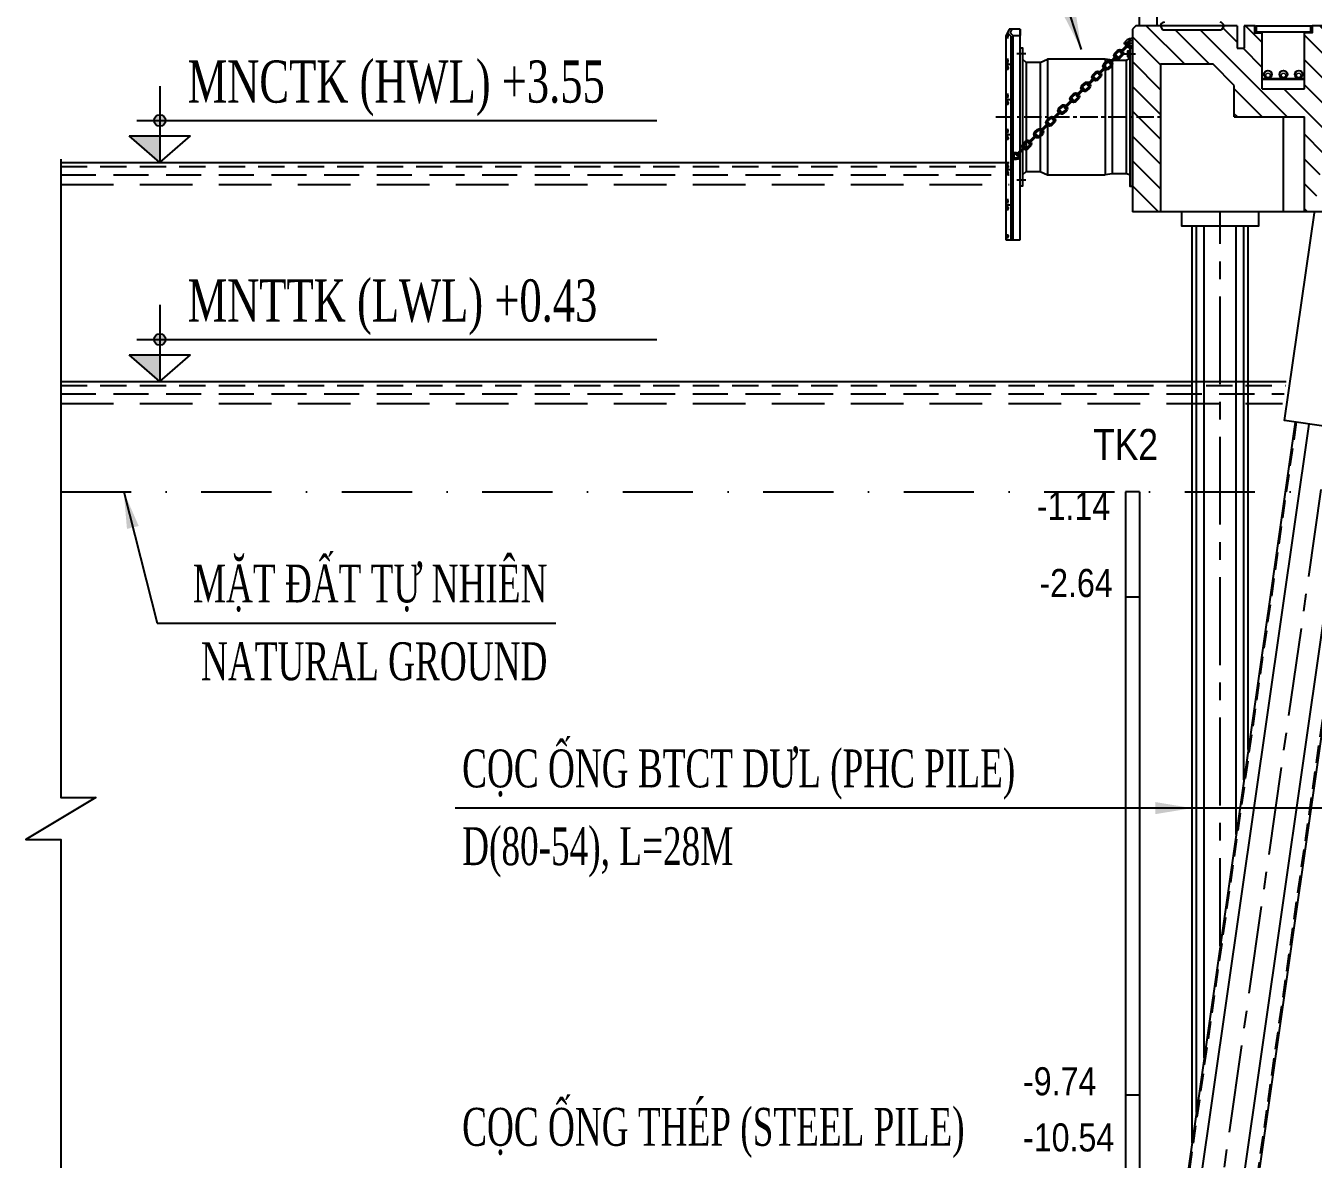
# Model space of a CAD drawing. Extents: x 9472 to 112692, y 46655 to 72187.
# Drawn here: x 68272 to 70106, y 67428 to 69043 of the extents above; entities that cross this region are included whole.
import ezdxf
from ezdxf.enums import TextEntityAlignment as Align

# ---------------------------------------------------------------- set-up
doc = ezdxf.new("R2010")
doc.units = 0
doc.header["$LTSCALE"] = 10
doc.header["$MEASUREMENT"] = 0
for name, pattern in [('CENTER', [2, 1.25, -0.25, 0.25, -0.25]), ('DASHDOT', [1, 0.5, -0.25, 0, -0.25]), ('HIDDEN', [0.375, 0.25, -0.125])]:
    doc.linetypes.add(name, pattern=pattern)
doc.layers.get('0').update_dxf_attribs({"color": 6, "linetype": 'CONTINUOUS'})
for name, color, linetype in [('Border', 3, 'CONTINUOUS'), ('COBAN', 3, 'CONTINUOUS'), ('Dia chat', 8, 'CONTINUOUS'), ('Hatch', 8, 'CONTINUOUS'), ('Hatch coc', 8, 'CONTINUOUS'), ('Khuat 151', 151, 'HIDDEN'), ('Kich thuoc', 2, 'CONTINUOUS'), ('KT', 2, 'CONTINUOUS'), ('Lop dat', 171, 'CONTINUOUS'), ('Net tim', 6, 'CONTINUOUS'), ('Net vang', 8, 'CONTINUOUS'), ('Text', 4, 'CONTINUOUS'), ('Tim', 8, 'CENTER')]:
    doc.layers.add(name, color=color, linetype=linetype)
doc.styles.add('Kichthuoc', font='romans.shx', dxfattribs={"width": 0.6})
doc.styles.get("Standard").update_dxf_attribs({"font": 'vntimeh.shx', "width": 0.65})
doc.styles.add('Ten', font='Vharialn.ttf')
doc.dimstyles.new('Dim 350', dxfattribs={"dimscale": 350, "dimtxt": 0.2, "dimasz": 0.15, "dimexe": 0.1, "dimexo": 0.2, "dimgap": 0.1, "dimtad": 1, "dimdec": 0, "dimlfac": -1, "dimzin": 0, "dimdsep": 46, "dimtxsty": 'Kichthuoc', "dimblk": 'OBLIQUE', "dimcen": 0.1, "dimdle": 0.1, "dimclrd": 2, "dimclre": 2, "dimclrt": 4, "dimadec": 0, "dimazin": 0, "dimtfac": 1, "dimtdec": 0, "dimtix": 1, "dimtmove": 2, "dimatfit": 3, "dimfxl": 1, "dimtfill": 1, "dimtolj": 1, "dimtzin": 0, "dimarcsym": 0})
doc.dimstyles.new('Le 350', dxfattribs={"dimscale": 350, "dimtxt": 0.2, "dimasz": 0.15, "dimexe": 0.1, "dimexo": 0.2, "dimgap": 0.1, "dimtad": 1, "dimdec": 0, "dimzin": 0, "dimdsep": 46, "dimtxsty": 'Kichthuoc', "dimblk": 'ARCHTICK', "dimcen": 0, "dimdle": 0.1, "dimclrd": 2, "dimclre": 2, "dimclrt": 256, "dimadec": 0, "dimazin": 0, "dimtfac": 1, "dimtdec": 0, "dimtix": 1, "dimtmove": 2, "dimatfit": 3, "dimfxl": 1, "dimtolj": 1, "dimtzin": 0, "dimarcsym": 0})

# ---------------------------------------------------------------- blocks, each defined once
blk = doc.blocks.new('_ArchTick')
at = {"color": 0, "linetype": 'ByBlock', "const_width": 0.15}
blk.add_lwpolyline([(-0.5, -0.5), (0.5, 0.5)], dxfattribs=at)
blk = doc.blocks.new('_Oblique')
at = {"color": 0, "linetype": 'ByBlock', "lineweight": -2}
blk.add_line((-0.5, -0.5), (0.5, 0.5), dxfattribs=at)
blk = doc.blocks.new('Dem CSS1600')
for p, q in [((-175.4, 125), (-180.4, 115)), ((-180.4, 115), (-180.4, -175)), ((-160, 125), (-175.4, 125)), ((-160, -175), (-160, 125)), ((-160, 125), (-160, 116.2)), ((-151.2, 77.5), (-156.5, 82.5)), ((-131.2, 77.5), (-151.2, 77.5)), ((-131.2, 77.5), (-121.2, 82.5)), ((-28.8, 81.1), (-38.8, 82.5)), ((-28.8, 81.1), (-8.8, 81.1)), ((-8.8, 81.1), (-3.5, 83.8)), ((-156.5, -82.5), (-151.2, -77.5)), ((-151.2, -77.5), (-131.2, -77.5)), ((-131.2, -77.5), (-121.2, -82.5)), ((-28.8, -81), (-38.8, -82.5)), ((-8.8, -81), (-28.8, -81)), ((-3.5, -82.6), (-8.8, -81)), ((-180.4, -175), (-160, -175))]:
    blk.add_line(p, q)
for points in [[(-160, -98.5), (-160, 98.5), (-156.5, 98.5), (-156.5, -98.5)], [(0, -98.5), (0, 98.5), (-3.5, 98.5), (-3.5, -98.5)]]:
    blk.add_lwpolyline(points, close=True)
for points in [[(-156.5, 82.5), (-156.5, -82.5)], [(-38.8, 82.5), (-121.2, 82.5)], [(-121.2, -82.5), (-38.8, -82.5)]]:
    blk.add_lwpolyline(points)
at = {"layer": 'Hatch'}
for p, q in [((-151.2, 77.5), (-151.2, -77.5)), ((-131.2, 77.5), (-131.2, -77.5)), ((-121.2, 82.5), (-121.2, -82.5)), ((-38.8, 82.5), (-38.8, -82.5)), ((-28.8, 81.1), (-28.8, -81)), ((-8.8, 81.1), (-8.8, -81))]:
    blk.add_line(p, q, dxfattribs=at)
at = {"layer": 'Net tim', "extrusion": (0, 0, -1)}
for centre in [(-178, 115), (-178, 80), (-178, 30), (-178, -20), (-178, -70), (-178, -120)]:
    blk.add_ellipse(centre, major_axis=(0, -2.16), ratio=0.475595, dxfattribs=at)
at = {"layer": 'Net tim'}
for centre in [(-178, 70), (-178, 20), (-178, -30), (-178, -80), (-178, -130), (-178, -170)]:
    blk.add_ellipse(centre, major_axis=(0, 2.16), ratio=0.475595, dxfattribs=at)
at = {"layer": 'Net vang'}
for p, q in [((-173.4, 115), (-177.9, 120)), ((-172, 125), (-174.3, 120.5)), ((-170.4, 116.2), (-174.3, 120.5)), ((-173.4, 115), (-173.4, -175)), ((-170.4, 116.2), (-170.4, -175)), ((-170.4, 116.2), (-160, 116.2)), ((-7.1, 93.4), (-7.1, 86.6)), ((-6.6, 94.3), (-4.1, 94.3)), ((-6.6, 92.4), (-4.1, 92.4)), ((-4.1, 95.7), (-3.5, 95.7)), ((-4.1, 95.7), (-4.1, 84.2)), ((-4.1, 92.7), (-3.5, 92.7)), ((-4.1, 92.4), (-3.5, 92.4)), ((-180.4, 75), (-170.4, 75)), ((-6.6, 87.6), (-4.1, 87.6)), ((-6.6, 85.7), (-4.1, 85.7)), ((-4.1, 87.6), (-3.5, 87.6)), ((-4.1, 87.2), (-3.5, 87.2)), ((-4.1, 84.2), (-3.5, 84.2)), ((-180.4, 25), (-170.4, 25)), ((-180.4, -25), (-170.4, -25)), ((-180.4, -75), (-170.4, -75)), ((-180.4, -125), (-170.4, -125))]:
    blk.add_line(p, q, dxfattribs=at)
for points in [[(-14.3, 87.5), (-17.9, 84, -1), (-24.9, 91.1), (-21.3, 94.6, -1)], [(-15.7, 89), (-19.3, 85.4, -1), (-23.5, 89.7), (-19.9, 93.2, -1)], [(-4.7, 102.7, 1), (-6.1, 104.1), (-17.1, 93.2, 1), (-15.7, 91.8)], [(-30, 72.1), (-33.5, 68.6, -1), (-40.5, 75.7), (-37, 79.2, -1)], [(-31.4, 73.5), (-34.9, 70, -1), (-39.1, 74.3), (-35.6, 77.8, -1)], [(-22.1, 85.5, 1), (-23.5, 86.9), (-32.8, 77.7, 1), (-31.4, 76.3)], [(-53.4, 54.5, 1), (-54.8, 56), (-64.1, 46.8, 1), (-62.7, 45.4)], [(-45.6, 56.6), (-49.2, 53.1, -1), (-56.2, 60.2), (-52.6, 63.7, -1)], [(-47, 58), (-50.6, 54.5, -1), (-54.8, 58.8), (-51.2, 62.3, -1)], [(-37.8, 70, 1), (-39.2, 71.4), (-48.4, 62.3, 1), (-47, 60.9)], [(-69.1, 39.1, 1), (-70.5, 40.5), (-79.7, 31.4, 1), (-78.3, 30)], [(-61.3, 41.2), (-64.8, 37.6, -1), (-71.9, 44.8), (-68.3, 48.3, -1)], [(-62.7, 42.6), (-66.2, 39.1, -1), (-70.5, 43.3), (-66.9, 46.9, -1)], [(-84.7, 23.6, 1), (-86.1, 25.1), (-96.8, 14.5, 1), (-95.4, 13.1)], [(-76.9, 25.7), (-80.5, 22.2, -1), (-87.5, 29.3), (-84, 32.8, -1)], [(-78.3, 27.1), (-81.9, 23.6, -1), (-86.1, 27.9), (-82.6, 31.4, -1)], [(-111.1, -8), (-114.7, -11.5, -1), (-121.7, -4.4), (-118.1, -0.9, -1)], [(-101.8, 6.8, 1), (-103.2, 8.2), (-113.9, -2.3, 1), (-112.5, -3.8)], [(-94, 8.8), (-97.6, 5.3, -1), (-104.6, 12.4), (-101, 16, -1)], [(-95.4, 10.3), (-99, 6.8, -1), (-103.2, 11), (-99.6, 14.5, -1)], [(-128.2, -24.9), (-131.7, -28.4, -1), (-138.8, -21.3), (-135.2, -17.8, -1)], [(-129.6, -23.5), (-133.1, -27, -1), (-137.4, -22.7), (-133.8, -19.2, -1)], [(-118.9, -10.1, 1), (-120.3, -8.7), (-131, -19.2, 1), (-129.6, -20.6)], [(-112.5, -6.6), (-116.1, -10.1, -1), (-120.3, -5.8), (-116.7, -2.3, -1)], [(-145.3, -41.7), (-148.8, -45.3, -1), (-155.8, -38.1), (-152.3, -34.6, -1)], [(-146.7, -40.3), (-150.2, -43.8, -1), (-154.4, -39.6), (-150.9, -36, -1)], [(-136, -27, 1), (-137.4, -25.5), (-148, -36.1, 1), (-146.6, -37.5)], [(-168.4, -52.7), (-165.4, -52.7, -1), (-165.4, -58.7), (-168.4, -58.7)], [(-153, -43.8, 1), (-154.4, -42.4), (-165.1, -52.9, 1), (-163.7, -54.3)]]:
    blk.add_lwpolyline(points, format="xyb", close=True, dxfattribs=at)
blk.add_lwpolyline([(-170.4, -50.7), (-165.4, -50.7, -1), (-165.4, -60.7), (-170.4, -60.7)], format="xyb", dxfattribs=at)
for centre, radius, start, end in [((-5.9, 93.4), 1.18, 125.2226, 234.7774), ((-1.1, 90), 6.01, 156.4634, 203.5366), ((-5.9, 86.6), 1.18, 125.2226, 234.7774)]:
    blk.add_arc(centre, radius, start, end, dxfattribs=at)
for points, knots in [([(0, 111.7), (-0.9, 111.7), (-1.8, 111.6), (-3.5, 111.4), (-4.4, 111.2), (-5.9, 110.6), (-6.7, 110.3), (-7.8, 109.6), (-8.2, 109.3), (-8.8, 108.8), (-9.1, 108.5), (-9.6, 107.9), (-9.8, 107.6), (-10.2, 107), (-10.3, 106.7), (-10.5, 106.2), (-10.5, 105.9), (-10.6, 105.3), (-10.6, 105), (-10.6, 104.4), (-10.5, 104.2), (-10.4, 103.6), (-10.3, 103.3), (-10, 102.8), (-9.9, 102.5), (-9.6, 102.1), (-9.4, 101.8), (-9, 101.4), (-8.8, 101.2), (-8.1, 100.6), (-7.6, 100.3), (-6.5, 99.6), (-5.9, 99.4), (-4.7, 98.9), (-4, 98.8), (-2.6, 98.5), (-1.9, 98.4), (-0.8, 98.3), (-0.4, 98.3), (0, 98.3)], [1.570796, 1.570796, 1.570796, 1.570796, 1.8386, 1.8386, 2.10867, 2.10867, 2.37874, 2.37874, 2.552986, 2.552986, 2.698933, 2.698933, 2.844881, 2.844881, 2.955375, 2.955375, 3.065869, 3.065869, 3.176363, 3.176363, 3.286857, 3.286857, 3.397351, 3.397351, 3.507845, 3.507845, 3.618339, 3.618339, 3.728833, 3.728833, 3.943994, 3.943994, 4.159155, 4.159155, 4.374316, 4.374316, 4.589477, 4.589477, 4.712389, 4.712389, 4.712389, 4.712389]), ([(0, 108.7), (-0.3, 108.7), (-0.7, 108.7), (-1.5, 108.6), (-1.9, 108.6), (-2.8, 108.4), (-3.3, 108.3), (-4.1, 108.1), (-4.5, 108), (-5.2, 107.6), (-5.5, 107.5), (-6.1, 107.1), (-6.4, 106.9), (-6.8, 106.6), (-7, 106.4), (-7.2, 106.1), (-7.3, 106), (-7.4, 105.8), (-7.4, 105.7), (-7.5, 105.6), (-7.5, 105.5), (-7.5, 105.5), (-7.5, 105.4), (-7.6, 105.3), (-7.6, 105.3), (-7.6, 105.2), (-7.6, 105.2), (-7.6, 105.1), (-7.6, 105.1), (-7.6, 105), (-7.6, 104.9), (-7.6, 104.8), (-7.6, 104.7), (-7.5, 104.6), (-7.5, 104.6), (-7.5, 104.5), (-7.5, 104.5), (-7.5, 104.4), (-7.4, 104.3), (-7.4, 104.2), (-7.3, 104.1), (-7.2, 103.9), (-7.1, 103.7), (-6.8, 103.5), (-6.7, 103.4), (-6.4, 103.1), (-6.3, 103), (-5.8, 102.7), (-5.5, 102.5), (-4.9, 102.2), (-4.6, 102.1), (-3.8, 101.8), (-3.4, 101.7), (-2.6, 101.5), (-2.2, 101.5), (-1.3, 101.4), (-0.9, 101.3), (-0.3, 101.3), (-0.1, 101.3), (0, 101.3)], [1.570796, 1.570796, 1.570796, 1.570796, 1.693364, 1.693364, 1.864632, 1.864632, 2.035899, 2.035899, 2.207166, 2.207166, 2.378434, 2.378434, 2.549701, 2.549701, 2.720969, 2.720969, 2.825107, 2.825107, 2.901902, 2.901902, 2.955263, 2.955263, 3.001966, 3.001966, 3.048669, 3.048669, 3.090389, 3.090389, 3.13211, 3.13211, 3.215551, 3.215551, 3.268046, 3.268046, 3.31345, 3.31345, 3.358854, 3.358854, 3.427341, 3.427341, 3.495829, 3.495829, 3.625524, 3.625524, 3.735142, 3.735142, 3.844761, 3.844761, 4.008383, 4.008383, 4.172004, 4.172004, 4.335625, 4.335625, 4.499247, 4.499247, 4.662868, 4.662868, 4.712389, 4.712389, 4.712389, 4.712389])]:
    blk.add_open_spline(points, degree=3, knots=knots, dxfattribs=at)
at = {"layer": 'Tim', "ltscale": 1.5}
for p, q in [((-176.3, 115), (-179.6, 115)), ((-178, 118.2), (-178, 111.8)), ((-176.3, 80), (-179.6, 80)), ((-178, 83.2), (-178, 76.8)), ((-176.3, 70), (-179.6, 70)), ((-178, 66.8), (-178, 73.2)), ((-176.3, 30), (-179.6, 30)), ((-176.3, 20), (-179.6, 20)), ((-178, 33.2), (-178, 26.8)), ((-178, 16.8), (-178, 23.2)), ((-178, -16.8), (-178, -23.2)), ((-176.3, -20), (-179.6, -20)), ((-176.3, -30), (-179.6, -30)), ((-178, -33.2), (-178, -26.8)), ((-176.3, -70), (-179.6, -70)), ((-178, -66.8), (-178, -73.2)), ((-176.3, -80), (-179.6, -80)), ((-178, -83.2), (-178, -76.8)), ((-176.3, -120), (-179.6, -120)), ((-178, -116.8), (-178, -123.2)), ((-178, -133.2), (-178, -126.8)), ((-176.3, -130), (-179.6, -130)), ((-176.3, -170), (-179.6, -170)), ((-178, -173.2), (-178, -166.8))]:
    blk.add_line(p, q, dxfattribs=at)
at = {"layer": 'Tim'}
for p, q in [((-3.8, 98.7), (-3.8, 112.7)), ((-12.9, 105), (0, 105)), ((-13.1, 90), (6.2, 90))]:
    blk.add_line(p, q, dxfattribs=at)
at = {"layer": 'Tim', "ltscale": 4}
for p, q in [((-151.8, 90), (-164.7, 90)), ((-151.8, -90), (-164.7, -90))]:
    blk.add_line(p, q, dxfattribs=at)
at = {"layer": 'Tim', "ltscale": 2}
blk.add_line((-194.4, 0), (40, 0), dxfattribs=at)

msp = doc.modelspace()

# ---------------------------------------------------------------- hatches: boundary and pattern name
at = {"layer": 'Hatch'}
h = msp.add_hatch(dxfattribs=at)
h.set_pattern_fill('ANSI31', color=256, scale=200, angle=90, style=0)
h.paths.add_polyline_path([(70253.2, 68988.4), (70248.2, 68988.4), (70248.2, 69008.4), (70258.2, 69018.4), (70476.2, 69018.4), (70476.2, 69038.4), (70215.7, 69038.4), (70210.7, 69043.4), (70205.7, 69043.4), (70205.7, 69042.4), (70197.9, 69042.4, 0.414214), (70196.7, 69041.2), (70196.7, 69033.4), (70195.7, 69033.4), (70195.7, 69028.4), (70150.7, 69028.4), (70150.7, 69033.4), (70149.7, 69033.4), (70149.7, 69041.2, 0.414214), (70148.5, 69042.4), (70140.7, 69042.4), (70140.7, 69043.4), (70104.2, 69043.4), (70104.2, 69033.4), (70093.2, 69033.4), (70093.2, 68953.4), (70033.2, 68953.4), (70033.2, 69033.4), (70022.2, 69033.4), (70022.2, 69043.4), (70007.2, 69043.4), (70007.2, 69011.4), (69997.2, 69011.4), (69997.2, 69043.4), (69978.5, 69043.4), (69975.2, 69037.4), (69891.2, 69037.4), (69887.9, 69043.4), (69853.2, 69043.4), (69848.2, 69038.4), (69848.2, 68913.4), (69888.2, 68913.4), (69888.2, 68988.4), (69963.2, 68988.4), (69993.2, 68958.4), (69993.2, 68913.4), (70093.2, 68913.4), (70093.2, 68778.4), (70107.5, 68778.4), (70120.2, 68866.8), (70248.9, 68848.4), (70239, 68779.1), (70239.1, 68778.4), (70253.2, 68778.4)])
h.paths.add_polyline_path([(69888.2, 68913.4), (69848.2, 68913.4), (69848.2, 68814.9), (69848.2, 68778.4), (69888.2, 68778.4)], flags=17)
h.paths.add_polyline_path([(70833.2, 68988.4), (70828.2, 68988.4), (70828.2, 69008.4), (70838.2, 69018.4), (71068.7, 69018.4), (71068.7, 69038.4), (70485.2, 69038.4), (70485.2, 69018.4), (70498.7, 69018.4), (70708.2, 69018.4), (70718.2, 69008.4), (70718.2, 68988.4), (70713.2, 68988.4), (70713.2, 68848.4), (70833.2, 68848.4)])
h.paths.add_polyline_path([(71433.2, 68988.4), (71428.2, 68988.4), (71428.2, 69008.4), (71438.2, 69018.4), (71668.7, 69018.4), (71668.7, 69038.4), (71077.7, 69038.4), (71077.7, 69018.4), (71078.7, 69018.4), (71308.2, 69018.4), (71318.2, 69008.4), (71318.2, 68988.4), (71313.2, 68988.4), (71313.2, 68848.4), (71433.2, 68848.4)])
h.paths.add_polyline_path([(72033.2, 68988.4), (72028.2, 68988.4), (72028.2, 69008.4), (72038.2, 69018.4), (72114.4, 69018.4), (72114.4, 69038.4), (71677.7, 69038.4), (71677.7, 69018.4), (71678.7, 69018.4), (71908.2, 69018.4), (71918.2, 69008.4), (71918.2, 68988.4), (71913.2, 68988.4), (71913.2, 68848.4), (72033.2, 68848.4)])
h.paths.add_polyline_path([(72268.7, 69038.4), (72114.4, 69038.4), (72114.4, 69018.4), (72268.7, 69018.4)])
h.paths.add_polyline_path([(72653.2, 68988.4), (72648.2, 68988.4), (72648.2, 69008.4), (72658.2, 69018.4), (72831.2, 69018.4), (72831.2, 69038.4), (72615.7, 69038.4), (72610.7, 69043.4), (72605.7, 69043.4), (72605.7, 69042.4), (72597.9, 69042.4, 0.414214), (72596.7, 69041.2), (72596.7, 69033.4), (72595.7, 69033.4), (72595.7, 69028.4), (72550.7, 69028.4), (72550.7, 69033.4), (72549.7, 69033.4), (72549.7, 69041.2, 0.414214), (72548.5, 69042.4), (72540.7, 69042.4), (72540.7, 69043.4), (72535.7, 69043.4), (72530.7, 69038.4), (72277.7, 69038.4), (72277.7, 69018.4), (72278.7, 69018.4), (72488.2, 69018.4), (72498.2, 69008.4), (72498.2, 68988.4), (72493.2, 68988.4), (72493.2, 68778.4), (72507.3, 68778.4), (72522.2, 68868), (72653.2, 68846.1)])
h.paths.add_polyline_path([(73158.2, 68988.4), (73153.2, 68988.4), (73153.2, 69008.4), (73163.2, 69018.4), (73356.2, 69018.4), (73356.2, 69038.4), (72840.2, 69038.4), (72840.2, 69018.4), (72898.7, 69018.4), (73033.2, 69018.4), (73043.2, 69008.4), (73043.2, 68988.4), (73038.2, 68988.4), (73038.2, 68848.4), (73158.2, 68848.4)])
h.paths.add_polyline_path([(73683.2, 68988.4), (73678.2, 68988.4), (73678.2, 69008.4), (73688.2, 69018.4), (73881.2, 69018.4), (73881.2, 69038.4), (73365.2, 69038.4), (73365.2, 69018.4), (73403.7, 69018.4), (73558.2, 69018.4), (73568.2, 69008.4), (73568.2, 68988.4), (73563.2, 68988.4), (73563.2, 68848.4), (73683.2, 68848.4)])
h.paths.add_polyline_path([(74208.2, 68988.4), (74203.2, 68988.4), (74203.2, 69008.4), (74213.2, 69018.4), (74406.2, 69018.4), (74406.2, 69038.4), (73890.2, 69038.4), (73890.2, 69018.4), (73928.7, 69018.4), (74083.2, 69018.4), (74093.2, 69008.4), (74093.2, 68988.4), (74088.2, 68988.4), (74088.2, 68848.4), (74208.2, 68848.4)])
h.paths.add_polyline_path([(74733.2, 68988.4), (74788.9, 68988.4, -0.135335), (74785.3, 69038.4), (74415.2, 69038.4), (74415.2, 69018.4), (74453.7, 69018.4), (74608.2, 69018.4), (74618.2, 69008.4), (74618.2, 68988.4), (74613.2, 68988.4), (74613.2, 68848.4), (74733.2, 68848.4)])
h.paths.add_polyline_path([(74848.2, 69043.4), (74833.2, 69043.4), (74828.2, 69038.4), (74785.3, 69038.4, 0.135335), (74788.9, 68988.4), (74848.2, 68988.4)])
at = {"layer": 'Kich thuoc'}
h = msp.add_hatch(color=256, dxfattribs=at)
h.paths.add_polyline_path([(68463, 68886.6), (68419.4, 68886.6), (68463, 68848.4)])
h.paths.add_polyline_path([(68463, 68908.4), (68454.9, 68908.4, 0.414214), (68463, 68900.2)])
h.paths.add_polyline_path([(68463, 68916.6, 0.414214), (68454.9, 68908.4), (68463, 68908.4)])
h.paths.add_polyline_path([(68463, 68916.6), (68463, 68908.4), (68471.2, 68908.4, 0.414214)])
h.paths.add_polyline_path([(68471.2, 68908.4), (68463, 68908.4), (68463, 68900.2, 0.414214)])
h = msp.add_hatch(color=256, dxfattribs=at)
h.paths.add_polyline_path([(68463, 68574.6), (68419.4, 68574.6), (68463, 68536.4)])
h.paths.add_polyline_path([(68463, 68596.4), (68454.9, 68596.4, 0.414214), (68463, 68588.2)])
h.paths.add_polyline_path([(68463, 68604.6, 0.414214), (68454.9, 68596.4), (68463, 68596.4)])
h.paths.add_polyline_path([(68463, 68604.6), (68463, 68596.4), (68471.2, 68596.4, 0.414214)])
h.paths.add_polyline_path([(68471.2, 68596.4), (68463, 68596.4), (68463, 68588.2, 0.414214)])

# ---------------------------------------------------------------- linework, layer by layer
for p, q in [((69853.2, 69043.4), (69848.2, 69038.4)), ((69848.2, 69038.4), (69848.2, 68778.4)), ((69891.5, 69043.4), (69853.2, 69043.4)), ((69997.2, 69043.4), (69853.2, 69043.4)), ((69997.2, 69043.4), (69997.2, 69011.4)), ((70022.2, 69043.4), (70007.2, 69043.4)), ((70007.2, 69043.4), (70007.2, 69011.4)), ((70033.2, 68953.4), (70033.2, 69034)), ((70093.2, 68953.4), (70093.2, 69034)), ((69997.2, 69011.4), (70007.2, 69011.4)), ((69888.2, 68988.4), (69888.2, 68778.4)), ((69963.2, 68988.4), (69888.2, 68988.4)), ((69993.2, 68958.4), (69963.2, 68988.4)), ((69993.2, 68913.4), (69993.2, 68958.4)), ((70033.2, 68968.4), (70093.2, 68968.4)), ((70033.2, 68953.4), (70093.2, 68953.4)), ((69993.2, 68913.4), (70093.2, 68913.4)), ((70093.2, 68778.4), (70093.2, 68913.4)), ((70253.2, 68778.4), (69848.2, 68778.4)), ((69933.2, 67451.9), (69933.2, 68758.4)), ((70013.2, 68011.9), (70013.2, 68758.4)), ((70079.9, 68478.6), (69852.3, 66885.4)), ((70178.8, 68464.4), (69957.2, 66913.2))]:
    msp.add_line(p, q)
for points in [[(69858.2, 69043.4), (69858.2, 69060.4), (69861.2, 69063.4), (69880.2, 69063.4), (69883.2, 69060.4), (69883.2, 69043.4)], [(70150.7, 69030.4), (70150.7, 69043.4), (70104.2, 69043.4)], [(69918.2, 68778.4), (69918.2, 68758.4), (70028.2, 68758.4), (70028.2, 68778.4)], [(70239.1, 68779.9), (70193.7, 68462.3), (70065, 68480.7), (70107.3, 68776.8)]]:
    msp.add_lwpolyline(points)
at = {"layer": 'Border'}
for points in [[(70023.2, 69043, 0.414214), (70022.8, 69043.4), (70022.2, 69043.4), (70022.2, 69033.4), (70033.2, 69033.4), (70033.2, 69034, 0.414214), (70032.8, 69034.4), (70024.4, 69034.4, -0.414214), (70023.2, 69035.6)], [(70103.2, 69043, -0.414214), (70103.6, 69043.4), (70104.2, 69043.4), (70104.2, 69033.4), (70093.2, 69033.4), (70093.2, 69034, -0.414214), (70093.6, 69034.4), (70102, 69034.4, 0.414214), (70103.2, 69035.6)]]:
    msp.add_lwpolyline(points, format="xyb", close=True, dxfattribs=at)
msp.add_lwpolyline([(70101.6, 69034.4), (70024.8, 69034.4), (70024.8, 69043.4), (70101.6, 69043.4)], close=True, dxfattribs=at)
at = {"layer": 'COBAN'}
for p, q in [((70033.2, 68968.4), (70093.2, 68968.4)), ((70033.2, 68967.4), (70093.2, 68967.4))]:
    msp.add_line(p, q, dxfattribs=at)
at = {"layer": 'Dia chat'}
for p, q in [((69838.2, 68379.4), (69838.2, 65579.4)), ((69858.2, 68379.4), (69838.2, 68379.4)), ((69858.2, 68379.4), (69838.2, 68379.4)), ((69858.2, 68379.4), (69838.2, 68379.4)), ((69858.2, 68379.4), (69858.2, 65579.4)), ((69858.2, 68229.4), (69838.2, 68229.4)), ((69858.2, 67519.4), (69838.2, 67519.4))]:
    msp.add_line(p, q, dxfattribs=at)
at = {"layer": 'Hatch coc'}
for p, q in [((70063.2, 68778.4), (70063.2, 68913.4)), ((69939.3, 67494.7), (69939.3, 68758.4)), ((69950.5, 67572.8), (69950.5, 68758.4)), ((69995.9, 67891), (69995.9, 68758.4)), ((70007.1, 67969.1), (70007.1, 68758.4)), ((69872.5, 66885.9), (70099.7, 68475.7)), ((69935.7, 66904), (70158.4, 68462.8))]:
    msp.add_line(p, q, dxfattribs=at)
msp.add_lwpolyline([(68321.9, 68853.4), (68321.9, 67943.7), (68371.9, 67943.7), (68271.9, 67883.7), (68321.9, 67883.7), (68321.9, 65418.7)], dxfattribs=at)
at = {"layer": 'Khuat 151', "color": 7, "ltscale": 15}
for p, q in [((68321.9, 68842.6), (69672.7, 68842.6)), ((68321.9, 68530.6), (70066, 68530.6))]:
    msp.add_line(p, q, dxfattribs=at)
at = {"layer": 'Khuat 151', "color": 7, "ltscale": 20}
for p, q in [((68321.9, 68831), (69672.7, 68831)), ((68321.9, 68519), (70064.1, 68519))]:
    msp.add_line(p, q, dxfattribs=at)
at = {"layer": 'Khuat 151', "color": 7, "ltscale": 30}
for p, q in [((68321.9, 68817.1), (69672.7, 68817.1)), ((68321.9, 68505.1), (70061.8, 68505.1))]:
    msp.add_line(p, q, dxfattribs=at)
at = {"layer": 'Khuat 151', "ltscale": 10}
for p, q in [((70081.4, 68478.3), (69726.5, 65993.6)), ((70177.1, 68463.5), (69822.3, 65979.9))]:
    msp.add_line(p, q, dxfattribs=at)
at = {"layer": 'Kich thuoc'}
for p, q in [((68463, 68957.5), (68463, 68848.4)), ((68430.3, 68908.4), (69170.6, 68908.4)), ((68463, 68848.4), (68419.4, 68886.6)), ((68419.4, 68886.6), (68506.7, 68886.6)), ((68463, 68848.4), (68506.7, 68886.6)), ((68463, 68645.5), (68463, 68536.4)), ((68430.3, 68596.4), (69170.6, 68596.4)), ((68463, 68536.4), (68419.4, 68574.6)), ((68419.4, 68574.6), (68506.7, 68574.6)), ((68463, 68536.4), (68506.7, 68574.6))]:
    msp.add_line(p, q, dxfattribs=at)
for centre in [(68463, 68908.4), (68463, 68596.4)]:
    msp.add_circle(centre, 8.18, dxfattribs=at)
at = {"layer": 'KT', "color": 3, "linetype": 'ByBlock', "lineweight": 20, "ltscale": 4}
for centre, radius in [((70041.4, 68972.8, 15.2), 3.23), ((70041.4, 68972.8, 15.2), 2.98), ((70063.4, 68972.8, 15.2), 3.23), ((70063.4, 68972.8, 15.2), 2.98), ((70085, 68972.8, 15.2), 3.23), ((70085, 68972.8, 15.2), 2.98)]:
    msp.add_circle(centre, radius, dxfattribs=at)
at = {"layer": 'Lop dat', "linetype": 'DASHDOT', "ltscale": 20}
msp.add_line((68321.9, 68379.4), (77618.9, 68379.4), dxfattribs=at)
msp.add_line((68321.9, 68379.4), (77618.9, 68379.4), dxfattribs=at)
at = {"layer": 'Net tim'}
for p, q in [((69888.2, 69042.9), (69891.2, 69037.4)), ((69891.2, 69037.4), (69975.2, 69037.4)), ((69978.2, 69042.9), (69975.2, 69037.4))]:
    msp.add_line(p, q, dxfattribs=at)
at = {"layer": 'Net tim', "linetype": 'Continuous'}
for p, q in [((68321.9, 68848.4), (69672.7, 68848.4)), ((68321.9, 68536.4), (70067, 68536.4))]:
    msp.add_line(p, q, dxfattribs=at)
at = {"layer": 'Net tim'}
for centre, start, end in [((69893.7, 69042.9), 90, 180), ((69972.7, 69042.9), 0, 85.7344)]:
    msp.add_arc(centre, 5.5, start, end, dxfattribs=at)
at = {"layer": 'Text'}
for centre, radius in [((70041.2, 68974.1), 5.7), ((70041.2, 68974.1), 5.27), ((70063.2, 68974.1), 5.7), ((70063.2, 68974.1), 5.27), ((70085.2, 68974.1), 5.7), ((70085.2, 68974.1), 5.27)]:
    msp.add_circle(centre, radius, dxfattribs=at)
at = {"layer": 'Tim', "ltscale": 10}
for p, q in [((70173.2, 68778.4), (69732, 65689.7)), ((69973.2, 67732.5), (69973.2, 68778.4))]:
    msp.add_line(p, q, dxfattribs=at)

# ---------------------------------------------------------------- block references
msp.add_blockref('Dem CSS1600', (69848.2, 68913.4))

# ---------------------------------------------------------------- texts
at = {"layer": 'Text'}
for s, height, width, p in [('mnctk (hwl) +3.55', 60, 0.7, (68502.4, 68933.9)), ('mnttk (lwl) +0.43', 60, 0.7, (68502.4, 68621.9)), ('cäc èng btct d\xadl (phc pile)', 54, 0.65, (68893.5, 67958.2)), ('d(80-54), l=28m', 54, 0.65, (68893.5, 67847.4)), ('cäc èng thÐp (steel pile)', 54, 0.65, (68893.5, 67447.5))]:
    msp.add_text(s, height=height, dxfattribs=dict(at, width=width)).set_placement(p)
at = {"layer": 'Text', "style": 'Ten'}
msp.add_text('TK2', height=44, dxfattribs=at).set_placement((69838.4, 68424.8), align=Align.CENTER)
for s, p in [('-1.14', (69712.1, 68339.2)), ('-2.64', (69715.7, 68229.4)), ('-9.74', (69692.4, 67519.4)), ('-10.54', (69692.4, 67439.4))]:
    msp.add_text(s, height=40, dxfattribs=at).set_placement(p)
at = {"layer": 'Text', "width": 0.65}
for s, p in [('mÆt ®Êt tù nhiªn', (69014.9, 68221.7)), ('natural ground', (69014.9, 68110.9))]:
    msp.add_text(s, height=54, dxfattribs=at).set_placement(p, align=Align.RIGHT)

# ---------------------------------------------------------------- leaders
at = {"layer": 'Hatch'}
msp.add_leader([(69933.2, 67928.6), (68908.6, 67928.6)], dimstyle='Dim 350', override={"dimgap": 0.1, "dimtad": 0, "dimfxl": 0.25}, dxfattribs=at)
at = {"layer": 'Kich thuoc'}
for points in [[(69775.5, 69009.4), (69668.4, 69339.2), (68979.2, 69339.2)], [(68411.5, 68379.4), (68459.2, 68192.1), (69026.8, 68192.1)], [(70733.2, 67928.6), (68883.6, 67928.6)], [(71333.2, 67928.6), (69788.1, 67928.6)]]:
    msp.add_leader(points, dimstyle='Le 350', override={"dimtad": 0, "dimclrd": 256}, dxfattribs=at)

doc.saveas('drawing.dxf')
